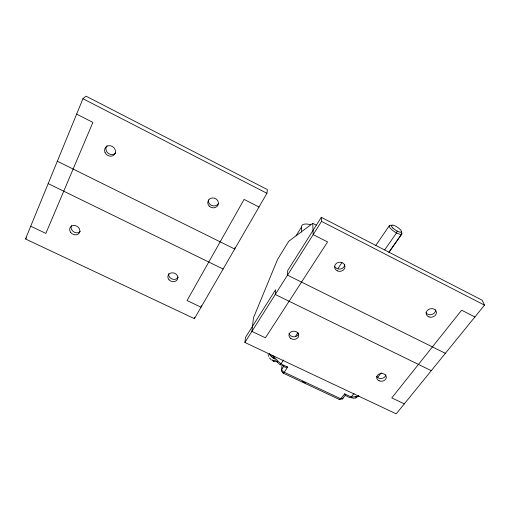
<?xml version="1.0" encoding="UTF-8"?>
<svg xmlns="http://www.w3.org/2000/svg" width="510" height="510" viewBox="0 0 510 510"><rect width="100%" height="100%" fill="white"/><g stroke="black" fill="none" stroke-linecap="round" stroke-linejoin="round"><path stroke-width="0.76" d="M281.89 365.44L281.737 369.265A2.964 2.416 3.6 0 0 282.763 372.396M266.928 193.303L267.374 189.573L85.992 96.148L82.939 98.73L25.5 238.967L194.418 318.661L266.928 193.303L82.939 98.73M445.37 353.315L287.506 275.164L287.672 270.6L321.281 217.337L482.179 300.212L484.5 305.139L396.206 413.852L244.883 342.465L245.552 337.339L275.578 289.756L275.266 294.493L431.275 370.674M345.519 395.511L348.451 397.029M234.976 247.592L234.696 249.02L57.343 161.224M220.167 241.829L220.326 241.185M201.431 305.681L201.042 307.205L187.068 300.556L244.08 199.416L258.997 207.009M194.418 318.661L194.788 317.258M397.162 231.087L396.519 232.93L384.725 249.836M280.315 364.797L283.579 360.085M296.061 235.779L301.384 227.192A19.769 7.095 32.3 0 1 310.475 224.712M244.883 342.465L321.561 221.385L321.281 217.337M283.783 366.078L281.737 369.265A2.99 1.696 34.3 0 0 284.268 372.281L340.686 398.731A3.003 1.549 41.7 0 0 343.051 398.036L345.021 395.703M272.538 355.266A69.092 33.175 35.7 0 0 280.965 363.942L287.627 367.079L284.268 372.281A2.99 0.81 -65.9 0 1 282.954 372.491M338.041 268.413L342.019 262.478M295.315 336.613L297.974 332.66M375.781 245.393L389.283 225.777M388.913 252.284L401.886 233.829L389.066 252.087M377.394 377.795L381.219 372.823M354.08 393.363L351.167 396.978A3.054 1.772 -78.9 0 1 348.948 397.054M25.5 238.967L26.494 237.794M312.745 223.342L288.73 241.287L277.612 259.303L253.489 317.787L251.895 331.392L265.41 337.818L327.567 241.931L313.185 234.613L312.745 223.342L316.213 225.114M351.333 397.794L353.921 398.272L356.796 397.5M355.795 397.998L356.477 397.66M277.701 361.915L274.182 361.507M345.429 395.664L345.448 395.664A3.748 0.414 79.2 0 1 345.276 395.46M275.202 359.633A5.553 1.396 -65.5 0 1 273.067 360.882L273.589 361.118A5.686 1.434 -65.5 0 1 273.507 360.819M283.107 373.11L339.348 399.457M273.079 360.895L272.57 360.64A5.686 1.428 -65.5 0 1 272.461 359.792M302.385 381.595L305.26 382.946M282.451 365.511L283.777 366.135A2.199 1.294 -21.4 0 0 283.891 366.531L284.491 367.009A3.704 2.155 -20.4 0 0 285.128 367.194A5.157 2.983 -20.9 0 0 287.627 367.009M30.727 226.21L45.855 233.408L92.89 122.406L76.627 114.125M404.315 403.869L391.776 397.908L461.633 310.214L474.893 316.971M48.176 183.606L223.125 269.031M321.561 221.385L484.5 305.139M271.473 360.047L269.446 357.892M280.245 364.969L275.553 360.289M268.566 356.35L268.107 354.45M301.384 227.192L301.397 232.076M178.2 277.159A5.068 4.361 17.6 0 1 171.998 278.995A5.068 4.361 17.6 0 1 168.797 273.526M80.306 231.489A5.31 4.482 29.7 0 1 73.548 231.75A5.31 4.482 29.7 0 1 71.61 225.496M218.452 203.413A5.355 4.902 18.1 0 1 212.039 205.606A5.355 4.902 18.1 0 1 208.456 199.882M115.604 153.038A5.661 5.023 37.4 0 1 107.98 153.057A5.661 5.023 37.4 0 1 107.062 145.618M358.702 396.021A7.988 3.895 38.6 0 1 355.846 396.793M351.951 397.06A5.444 2.034 -66.7 0 1 351.741 397.207M358.53 396.104A7.988 3.895 38.6 0 1 356.101 396.55M358.925 396.028A69.092 33.175 35.7 0 1 351.167 396.978L344.722 393.943L340.686 398.731A2.952 1.058 -66.9 0 1 339.125 399.056M345.251 395.282A5.215 0.542 78 0 1 344.709 393.669M343.051 398.036A2.932 2.333 -0.9 0 1 341.885 398.865M340.355 399.107A2.932 2.333 -0.9 0 1 340.132 399.088M274.514 358.524A7.969 4.15 34.7 0 1 269.643 353.87M274.38 358.81A7.969 4.156 34.7 0 1 269.318 353.851M401.204 231.897A7.491 2.193 33.5 0 1 398.718 233.905A7.491 2.193 33.5 0 1 390.144 228.008A7.491 2.193 33.5 0 1 392.088 225.63M435.597 309.761A5.164 4.271 -11.7 0 1 431.957 314.466A5.164 4.271 -11.7 0 1 425.978 312.783M344.728 264.244A5.202 4.571 -5.1 0 1 340.801 268.929A5.202 4.571 -5.1 0 1 334.866 266.628M385.828 374.818A4.832 3.876 -4.7 0 1 381.831 378.407A4.832 3.876 -4.7 0 1 376.635 376.348M298.624 333.731A4.89 4.106 2.4 0 1 293.722 336.829A4.89 4.106 2.4 0 1 289.049 333.387M105.092 152.63A5.699 5.055 37.2 0 0 114.54 154.428A5.699 5.055 37.2 0 0 110.479 145.732A5.699 5.055 37.2 0 0 105.092 152.63M209.125 206.034A5.393 4.934 18 0 0 218.191 204.701A5.393 4.934 18 0 0 212.007 197.988A5.393 4.934 18 0 0 209.125 206.034M169.02 279.818A5.1 4.38 17.6 0 0 177.601 279.097A5.1 4.38 17.6 0 0 171.947 272.812A5.1 4.38 17.6 0 0 169.02 279.818M70.482 232.197A5.349 4.501 29.6 0 0 79.388 232.853A5.349 4.501 29.6 0 0 74.422 225.465A5.349 4.501 29.6 0 0 70.482 232.197M392.878 228.034A5.967 1.74 33.5 0 0 401.325 231.986A5.967 1.74 33.5 0 0 395.014 225.841A5.967 1.74 33.5 0 0 392.878 228.034M429.095 316.984A5.202 4.29 -11.6 0 0 436.452 312.26A5.202 4.29 -11.6 0 0 428.362 309.576A5.202 4.29 -11.6 0 0 429.095 316.984M337.339 270.899A5.24 4.59 -5 0 0 345.009 266.513A5.24 4.59 -5 0 0 337.002 262.956A5.24 4.59 -5 0 0 337.339 270.899M379.121 380.817A4.858 3.889 -4.6 0 0 386.357 377.177A4.858 3.889 -4.6 0 0 379.032 374.079A4.858 3.889 -4.6 0 0 379.121 380.817M290.808 338.512A4.921 4.125 2.4 0 0 298.701 335.905A4.921 4.125 2.4 0 0 291.956 331.449A4.921 4.125 2.4 0 0 290.808 338.512"/></g></svg>
